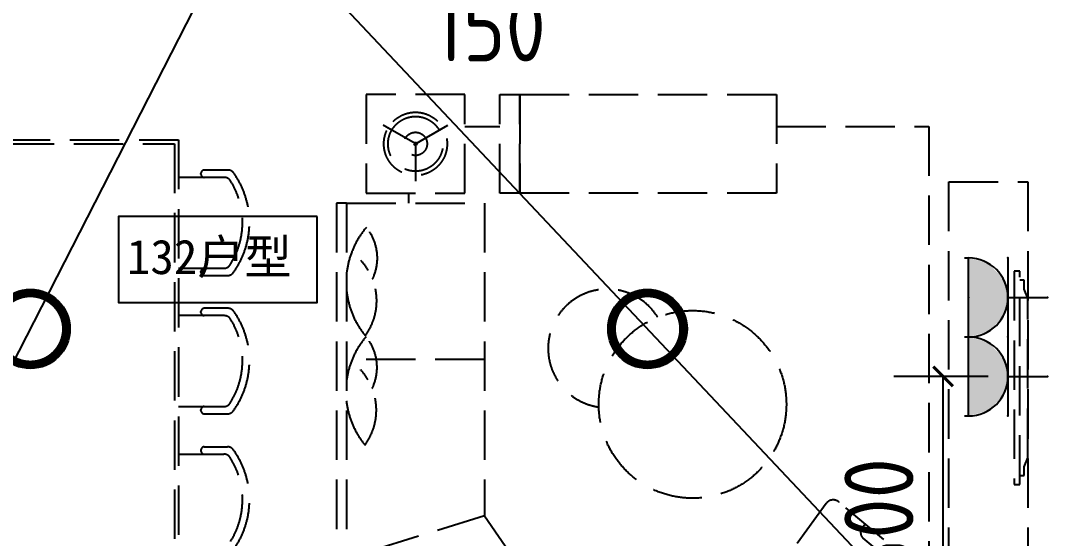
# Model space of a CAD drawing. Extents: x 2803505 to 5851001, y -1372902 to 24339.
# Drawn here: x 3441512 to 3446712, y -766547 to -763925 of the extents above; entities that cross this region are included whole.
import ezdxf

# ---------------------------------------------------------------- set-up
doc = ezdxf.new("R2010")
doc.units = 0
doc.header["$LTSCALE"] = 1000
doc.header["$MEASUREMENT"] = 0
doc.linetypes.add('A户型$0$DASH', pattern=[0.35, 0.25, -0.1])
doc.layers.get('0').update_dxf_attribs({"linetype": 'CONTINUOUS'})
doc.layers.get('Defpoints').update_dxf_attribs({"linetype": 'CONTINUOUS'})
for name, color, linetype in [('!!电气', 1, 'CONTINUOUS'), ('5fur', 175, 'CONTINUOUS'), ('EQUIP-插座', 3, 'CONTINUOUS'), ('EQUIP-照明', 3, 'CONTINUOUS')]:
    doc.layers.add(name, color=color, linetype=linetype)
doc.layers.add('WINDOW', color=146, linetype='CONTINUOUS', lineweight=20)
doc.styles.get("Standard").update_dxf_attribs({"font": 'gbenor.shx', "bigfont": 'gbcbig.shx'})
doc.styles.add('黑体', font='simhei.ttf')
doc.dimstyles.get("Standard").update_dxf_attribs({"dimscale": 100, "dimtxt": 3.5, "dimasz": 1, "dimexe": 2.5, "dimexo": 3, "dimgap": 1.5, "dimtad": 1, "dimdec": 0, "dimzin": 0, "dimdsep": 46, "dimtxsty": 'Standard', "dimblk": 'ARCHTICK', "dimcen": 0.09, "dimadec": 0, "dimazin": 0, "dimtfac": 1, "dimtdec": 0, "dimtix": 1, "dimtmove": 2, "dimatfit": 3, "dimfxl": 1, "dimtolj": 1, "dimtzin": 0, "dimarcsym": 0})

# ---------------------------------------------------------------- blocks, each defined once
blk = doc.blocks.new('dfgdfgsf')
at = {"layer": '5fur', "color": 252, "linetype": 'A户型$0$DASH'}
for p, q in [((2094650.822318503, -1252230.379037612), (2094477.879718294, -1252130.530580827)), ((2094632.326403065, -1252230.379037612), (2094805.269003275, -1252130.530580827)), ((2094891.574360784, -1252137), (2095069.08334725, -1252137)), ((2096469.08334725, -1252137), (2097241.400685381, -1252137)), ((2097241.400685381, -1252137), (2097241.400685381, -1254418.310339169)), ((2094641.574360784, -1252214.361104977), (2094641.574360784, -1252414.058018547)), ((2093691.615674988, -1252357.542387553), (2093571.695908604, -1252357.542387553)), ((2093673.722385016, -1252394.852469392), (2093441.574587486, -1252394.852469392)), ((2093555.135908604, -1252378.292469392), (2093555.135908604, -1252374.612469392)), ((2094607, -1252525.039726734), (2094607, -1252475.039726734)), ((2094241.574360784, -1252525.039726734), (2094241.574360784, -1254340.518235486)), ((2094291.574360784, -1252525.039726734), (2094241.574360784, -1252525.039726734)), ((2094291.574360784, -1252525.039726734), (2094991.574360784, -1252525.039726734)), ((2094291.574360784, -1252525.039726734), (2094291.574360784, -1254325.039726734)), ((2094991.574360784, -1252525.039726734), (2094991.574360784, -1254108.340604206)), ((2093441.574587486, -1252854.852469392), (2093671.759300168, -1252854.852469392)), ((2093555.135908604, -1252875.092469392), (2093555.135908604, -1252871.412469392)), ((2093571.695908604, -1252891.652469392), (2093689.767644257, -1252891.652469392)), ((2093673.722385016, -1253094.852469392), (2093441.574587486, -1253094.852469392)), ((2093555.135908604, -1253078.292469392), (2093555.135908604, -1253074.612469392)), ((2093691.615674988, -1253057.542387553), (2093571.695908604, -1253057.542387553)), ((2094991.574360784, -1253316.69016547), (2094291.574360784, -1253316.69016547)), ((2093441.574587486, -1253554.852469392), (2093671.759300168, -1253554.852469392)), ((2093555.135908604, -1253575.092469392), (2093555.135908604, -1253571.412469392)), ((2093571.695908604, -1253591.652469392), (2093689.767644257, -1253591.652469392)), ((2093571.695908604, -1253758.993599892), (2093689.767644257, -1253758.993599892)), ((2093441.574587486, -1253795.793599892), (2093671.759300168, -1253795.793599892)), ((2093555.135908604, -1253775.553599892), (2093555.135908604, -1253779.233599892)), ((2094991.574360784, -1254108.340604206), (2094291.574360784, -1254325.039726734)), ((2094991.574360784, -1254108.340604206), (2095349.386070162, -1254630.873648174)), ((2096918.277270381, -1254150.722505105, 0.002232413066440839), (2096902.450986693, -1254172.77328073, 0.002232413066440839)), ((2096907.431832158, -1254221.459835119, 0.002232413066440839), (2097245.392734059, -1254502.256304488, 0.002232413066440839))]:
    blk.add_line(p, q, dxfattribs=at)
at = {"layer": '5fur', "color": 252, "linetype": 'A户型$0$DASH', "extrusion": (-0.677281067979516, 0.735724374311825, 0)}
for p, q in [((2097673.299270959, -1252870.039602342), (2097673.298882234, -1253950.039602342)), ((2097701.88147308, -1252870.039662956), (2097673.299270959, -1252870.039602342)), ((2097701.881084788, -1253950.039662742), (2097701.88147308, -1252870.039662956)), ((2097723.475173426, -1252915.288567976), (2097701.881407711, -1252915.288531041)), ((2097723.475108917, -1252960.537437186), (2097723.475173426, -1252915.288567976)), ((2097741.574591934, -1253005.786331261), (2097723.475108917, -1252960.537437186)), ((2097741.574591969, -1253814.29311868), (2097741.574591934, -1253005.786331261)), ((2097723.474979942, -1253859.54196205), (2097741.574591969, -1253814.29311868)), ((2097723.474915012, -1253904.790830615), (2097723.474979942, -1253859.54196205)), ((2097701.881149297, -1253904.790793315), (2097723.474915012, -1253904.790830615)), ((2097673.298882234, -1253950.039602342), (2097701.881084788, -1253950.039662742))]:
    blk.add_line(p, q, dxfattribs=at)
at = {"layer": '5fur', "color": 252, "linetype": 'A户型$0$DASH', "extrusion": (-2.497360287383323e-06, 1.793016044590853e-06, 0.9999999999952741)}
for p, q in [((2096720.676576636, -1254046.097183408, -9.860223393332035e-08), (2096305.496361987, -1254624.568301424, 2.548135267232965e-07)), ((2097281.30458717, -1254451.567335205, 0.002127006015053112), (2096786.691790702, -1254039.343590815, 0.0001526558718598636))]:
    blk.add_line(p, q, dxfattribs=at)
at = {"layer": '5fur', "color": 252, "linetype": 'A户型$0$DASH'}
for points in [[(2094891.574360784, -1251975.039726734), (2094391.574360784, -1251975.039726734), (2094391.574360784, -1252475.039726734), (2094891.574360784, -1252475.039726734)], [(2095169.08334725, -1252475.039726642), (2095069.08334725, -1252475.039726642), (2095069.08334725, -1251975.039726642), (2095169.08334725, -1251975.039726642)], [(2096469.08334725, -1252475.039726642), (2095169.08334725, -1252475.039726642), (2095169.08334725, -1251975.039726642), (2096469.08334725, -1251975.039726642)], [(2092541.574587486, -1252205.039727125), (2093441.574587486, -1252205.039727125), (2093441.574587486, -1254425.039727125), (2092541.574587486, -1254425.039727125)], [(2092561.574587486, -1252225.039727125), (2093421.574587486, -1252225.039727125), (2093421.574587486, -1254405.039727125), (2092561.574587486, -1254405.039727125)], [(2097741.574591951, -1252417.812060538), (2097741.574591951, -1254417.812060538), (2097341.574591951, -1254417.812060538), (2097341.574591951, -1252417.812060538)]]:
    blk.add_lwpolyline(points, close=True, dxfattribs=at)
for points, const_width in [([(2094521.350911075, -1252155.628685681), (2094477.879718293, -1252130.530580827)], 8.888888888888888), ([(2094761.797810494, -1252155.628685681), (2094805.269003274, -1252130.530580827)], 8.88888888888889), ([(2094641.574360784, -1252363.86180884), (2094641.574360784, -1252414.058018547)], 8.88888888888889)]:
    blk.add_lwpolyline(points, dxfattribs=dict(at, const_width=const_width))
blk.add_circle((2096044.438440045, -1253544.00010533), 475, dxfattribs=at)
for centre, radius, start, end in [((2093572.599769826, -1252374.986860969), 17.46787387877194, 92.96604906396895, 178.7718768726169), ((2093691.615674988, -1252394.342387554), 36.8, 35.13970637726662, 90), ((2093571.695908604, -1252378.292469392), 16.56, 180, 270), ((2093673.722385016, -1252431.652469392), 36.8, 31.94119226656599, 90), ((2093366.327405545, -1252623.295752064), 399.0413852635766, 327.4766363576821, 31.94119226656599), ((2093366.327405545, -1252623.295752064), 434.5839883125198, 324.4004392201456, 35.13970637726662), ((2094716.900015383, -1252925.481991468), 426.6264296363831, 139.4268288252116, 219.4425333606681), ((2094202.689006272, -1252803.708540907), 245.7754424505531, 334.4164539123369, 39.3129121215151), ((2093671.759300168, -1252818.052469392), 36.8, 270, 327.4766363576821), ((2094143.900273647, -1253019.424539241), 301.1155695800327, 323.9756232806231, 42.79881660041365), ((2093571.695908604, -1252871.412469392), 16.56, 90, 180), ((2093571.695908604, -1252875.092469392), 16.56, 180, 270), ((2093689.767644257, -1252854.852469392), 36.8, 270, 324.4004392201456), ((2095613.000119922, -1253260.747055889), 300, 31.73926190336141, 261.688380316601), ((2093572.599769826, -1253074.986860969), 17.46787387877194, 92.96604906396895, 178.7718768726169), ((2093571.695908604, -1253078.292469392), 16.56, 180, 270), ((2093673.722385016, -1253131.652469392), 36.8, 31.94119226656599, 90), ((2093691.615674988, -1253094.342387554), 36.8, 35.13970637726662, 90), ((2093366.327405545, -1253323.295752064), 434.5839883125198, 324.4004392201456, 35.13970637726662), ((2093366.327405545, -1253323.295752064), 399.0413852635766, 327.4766363576821, 31.94119226656599), ((2094715.23085386, -1253478.909436044), 426.6264296363831, 139.4268288252116, 219.4425333606681), ((2094201.019844748, -1253357.135985482), 245.7754424505531, 334.4164539123369, 39.3129121215151), ((2094142.231112124, -1253572.851983817), 301.1155695800327, 323.9756232806231, 42.79881660041365), ((2093571.695908604, -1253571.412469392), 16.56, 90, 180), ((2093671.759300168, -1253518.052469392), 36.8, 270, 327.4766363576821), ((2093571.695908604, -1253575.092469392), 16.56, 180, 270), ((2093689.767644257, -1253554.852469392), 36.8, 270, 324.4004392201456), ((2093571.695908604, -1253775.553599892), 16.56, 90, 180), ((2093689.767644257, -1253795.793599892), 36.8, 35.59956077985439, 90), ((2093366.327405545, -1254027.35031722), 434.5839883125198, 324.8602936227334, 35.59956077985439), ((2093571.695908604, -1253779.233599892), 16.56, 180, 270), ((2093671.759300168, -1253832.593599892), 36.8, 32.52336364231787, 90), ((2093366.327405545, -1254027.35031722), 399.0413852635766, 328.058807733434, 32.52336364231787), ((2096932.44772826, -1254194.302542327, 0.002232413066440839), 36.92307692428243, 144.3322397251706, 227.3503291280219)]:
    blk.add_arc(centre, radius, start, end, dxfattribs=at)
at = {"layer": '5fur', "color": 252, "linetype": 'A户型$0$DASH', "extrusion": (-2.497360287383324e-06, 1.793016044590853e-06, 0.9999999999952743)}
blk.add_arc((2096756.672659991, -1254071.932285215, -7.484791822926609), 44.30769190802064, 47.35024276160509, 144.3322404756614, dxfattribs=at)
at = {"layer": '5fur', "color": 252, "linetype": 'A户型$0$DASH'}
for major_axis, ratio, start_param, end_param in [((-113.2638872716998, 113.2638872716998), 0.9999999999997511, 4.712388980384682, 10.99557428756427), ((-98.16203563551878, 98.16203563551878), 0.999999999998388, 4.712388980384681, 10.99557428756427), ((-41.53009199966709, 41.53009199966709), 0.9999999999975253, 4.71238898038469, 10.99557428756428)]:
    blk.add_ellipse((2094641.574360784, -1252225.039726734), major_axis=major_axis, ratio=ratio, start_param=start_param, end_param=end_param, dxfattribs=at)
blk = doc.blocks.new('A$C100F5A36')
at = {"color": 252}
blk.add_lwpolyline([(30154.52934240503, -14262.58470323472), (29148.52934240503, -14262.58470323472), (29148.52934240503, -14698.58470323472), (30154.52934240503, -14698.58470323472)], close=True, dxfattribs=at)
at = {"layer": 'WINDOW', "color": 252}
blk.add_blockref('dfgdfgsf', (-2063989.108700188, 1238329.789241821), dxfattribs=at)
at = {"color": 252, "style": '黑体'}
blk.add_text('132户型', height=175, dxfattribs=at).set_placement((29190.76958350558, -14554.77181879804))
blk = doc.blocks.new('$equip$00001150')
at = {"const_width": 0.1}
blk.add_lwpolyline([(-0.4500000000007276, 0, 1), (0.4500000000007276, 0, 1)], format="xyb", close=True, dxfattribs=at)
blk.add_circle((0, 0), 0.5)
at = {"flags": 9}
blk.add_attdef('A', (0, 0), '', height=2e-05, dxfattribs=at)
blk = doc.blocks.new('$equip$00001237')
for p, q in [((-0.5, 1.05000000000291), (-0.5, 1)), ((0.5, 1.05000000000291), (0.5, 1)), ((-0.5, 1), (0.5, 1)), ((0.5, 0.5), (-0.5, 0.5)), ((0, 0.5), (0, 0))]:
    blk.add_line(p, q)
blk.add_arc((0, 1), 0.500000000000025, 180, 0)
for p in [(0, 1), (-0.5, 0.5), (0.5, 0.5), (0, 0)]:
    blk.add_point(p)
for points in [[(0.4330127018911298, 0.75), (-0.4330127018911298, 0.75), (0.5, 1), (-0.5, 1)], [(0.25, 0.5669872981088702), (-0.25, 0.5669872981088702), (0.4330127018911298, 0.75), (-0.4330127018911298, 0.75)], [(0, 0.5), (0, 0.5), (0.25, 0.5669872981088702), (-0.25, 0.5669872981088702)]]:
    blk.add_solid(points)
at = {"flags": 9}
blk.add_attdef('A', (0, 0), '', height=2e-05, dxfattribs=at)
blk = doc.blocks.new('_ArchTick')
at = {"color": 0, "linetype": 'ByBlock', "const_width": 0.15}
blk.add_lwpolyline([(-0.5, -0.5), (0.5, 0.5)], dxfattribs=at)
blk = doc.blocks.new('*D446')
at = {"layer": '!!电气', "color": 0, "lineweight": -2, "transparency": 16777216}
for p, q in [((3446412.138178944, -765726.4632801635), (3445933.784365657, -765726.4632801635)), ((3446183.784365657, -767326.4632801635), (3446183.784365657, -765726.4632801635)), ((3446412.138178944, -767326.4632801635), (3445933.784365657, -767326.4632801635))]:
    blk.add_line(p, q, dxfattribs=at)
at = {"layer": 'Defpoints', "color": 0, "transparency": 16777216}
for p in [(3446183.784365657, -765726.4632801635), (3446712.138178944, -765726.4632801635), (3446712.138178944, -767326.4632801635)]:
    blk.add_point(p, dxfattribs=at)
at = {"layer": '!!电气', "color": 0, "lineweight": -2, "transparency": 16777216, "xscale": 100, "yscale": 100, "zscale": 100}
for p, rotation in [((3446183.784365657, -765726.4632801635), 90), ((3446183.784365657, -767326.4632801635), 270)]:
    blk.add_blockref('_ArchTick', p, dxfattribs=dict(at, rotation=rotation))
at = {"layer": '!!电气', "color": 0, "transparency": 16777216, "insert": (3445858.784365657, -766526.4632801629), "char_height": 350, "attachment_point": 5, "rotation": 90}
blk.add_mtext('\\A1;1600', dxfattribs=at)
blk = doc.blocks.new('*D429')
at = {"layer": '!!电气', "color": 0, "lineweight": -2, "transparency": 16777216}
for p, q in [((3443812.09206692, -763378.095448707), (3443812.09206692, -763795.9743580136)), ((3443962.09206692, -763469.7741186179), (3443962.09206692, -763795.9743580136)), ((3443812.09206692, -763545.9743580136), (3443712.09206692, -763545.9743580136)), ((3443962.09206692, -763545.9743580136), (3443812.09206692, -763545.9743580136)), ((3443962.09206692, -763545.9743580136), (3444062.09206692, -763545.9743580136))]:
    blk.add_line(p, q, dxfattribs=at)
at = {"layer": 'Defpoints', "color": 0, "transparency": 16777216}
for p in [(3443812.09206692, -763078.095448707), (3443962.09206692, -763169.7741186179), (3443812.09206692, -763545.9743580136)]:
    blk.add_point(p, dxfattribs=at)
at = {"layer": '!!电气', "color": 0, "lineweight": -2, "transparency": 16777216, "xscale": 100, "yscale": 100, "zscale": 100}
blk.add_blockref('_ArchTick', (3443812.09206692, -763545.9743580136), dxfattribs=at)
at = {"layer": '!!电气', "color": 0, "lineweight": -2, "transparency": 16777216, "xscale": 100, "yscale": 100, "zscale": 100, "rotation": 180}
blk.add_blockref('_ArchTick', (3443962.09206692, -763545.9743580136), dxfattribs=at)
at = {"layer": '!!电气', "color": 0, "transparency": 16777216, "insert": (3443887.09206692, -763956.3703436165), "char_height": 350, "attachment_point": 5}
blk.add_mtext('\\A1;150', dxfattribs=at)

msp = doc.modelspace()

# ---------------------------------------------------------------- block references
at = {"layer": '!!电气'}
msp.add_blockref('A$C100F5A36', (3412859.66086701, -750653.5751154518), dxfattribs=at)

# ---------------------------------------------------------------- next in the draw order: linework, layer by layer
at = {"layer": '!!电气', "color": 1}
msp.add_lwpolyline([(3440462.092329462, -767635.975033114), (3442662.127519795, -763335.9750404262), (3442662.127520273, -763335.9750394898), (3446712.138178937, -767635.9750338183)], dxfattribs=at)

# ---------------------------------------------------------------- next in the draw order: block references
at = {"layer": 'EQUIP-插座', "color": 2, "xscale": 400, "yscale": 400, "zscale": 400, "rotation": 90}
for p in [(3446712.138178932, -765326.4632801753), (3446712.13817898, -765726.4632801753)]:
    msp.add_blockref('$equip$00001237', p, dxfattribs=at)
at = {"layer": 'EQUIP-照明', "color": 2, "xscale": 400, "yscale": 400, "zscale": 400}
for p in [(3441562.109924628, -765485.9750367701), (3444687.132849605, -765485.9750366539)]:
    msp.add_blockref('$equip$00001150', p, dxfattribs=at)

# ---------------------------------------------------------------- next in the draw order: dimensions: what is measured, and where the dimension line sits
at = {"layer": '!!电气', "color": 1}
dim = msp.add_linear_dim(base=(3443812.09206692, -763545.9743580136), p1=(3443962.09206692, -763169.7741186179), p2=(3443812.09206692, -763078.095448707), dimstyle='Standard', override={"dimzin": 8}, dxfattribs=at)
dim.commit()
dim.dimension.update_dxf_attribs({"geometry": '*D429', "text_midpoint": (3443887.09206692, -763956.3703436165), "dimtype": 128})
dim = msp.add_linear_dim(base=(3446183.784365657, -765726.4632801635), p1=(3446712.138178944, -767326.4632801635), p2=(3446712.138178944, -765726.4632801635), angle=90, dimstyle='Standard', override={"dimzin": 8}, dxfattribs=at)
dim.commit()
dim.dimension.update_dxf_attribs({"geometry": '*D446', "text_midpoint": (3445858.784365657, -766526.4632801629)})

doc.saveas('drawing.dxf')
